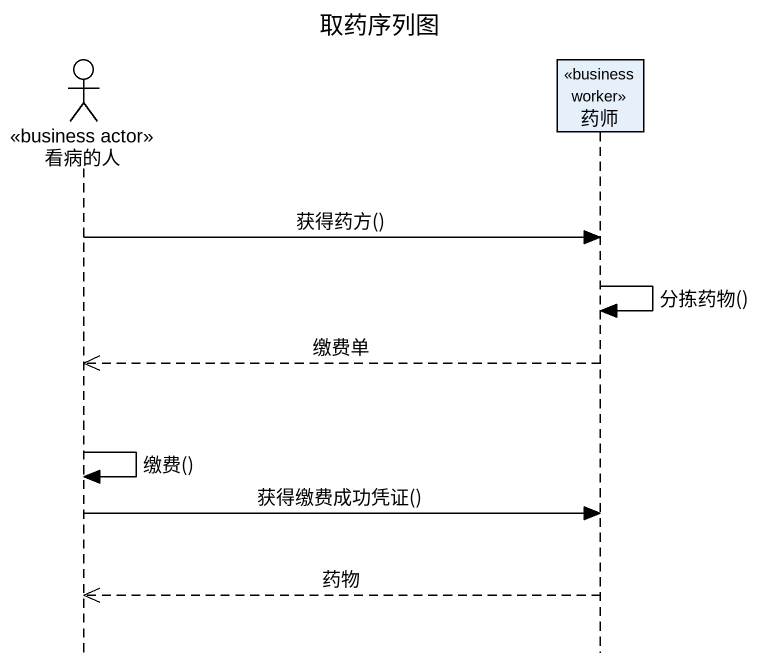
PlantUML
@startuml
title 取药序列图
hide footbox
actor 看病的人 <<business actor>>
participant 药师 <<business worker>>

看病的人 -> 药师 : 获得药方()
药师 -> 药师 : 分拣药物()
药师 -->> 看病的人 : 缴费单
看病的人 -> 看病的人 : 缴费()
看病的人 -> 药师 : 获得缴费成功凭证()
药师 -->> 看病的人 : 药物
@enduml
